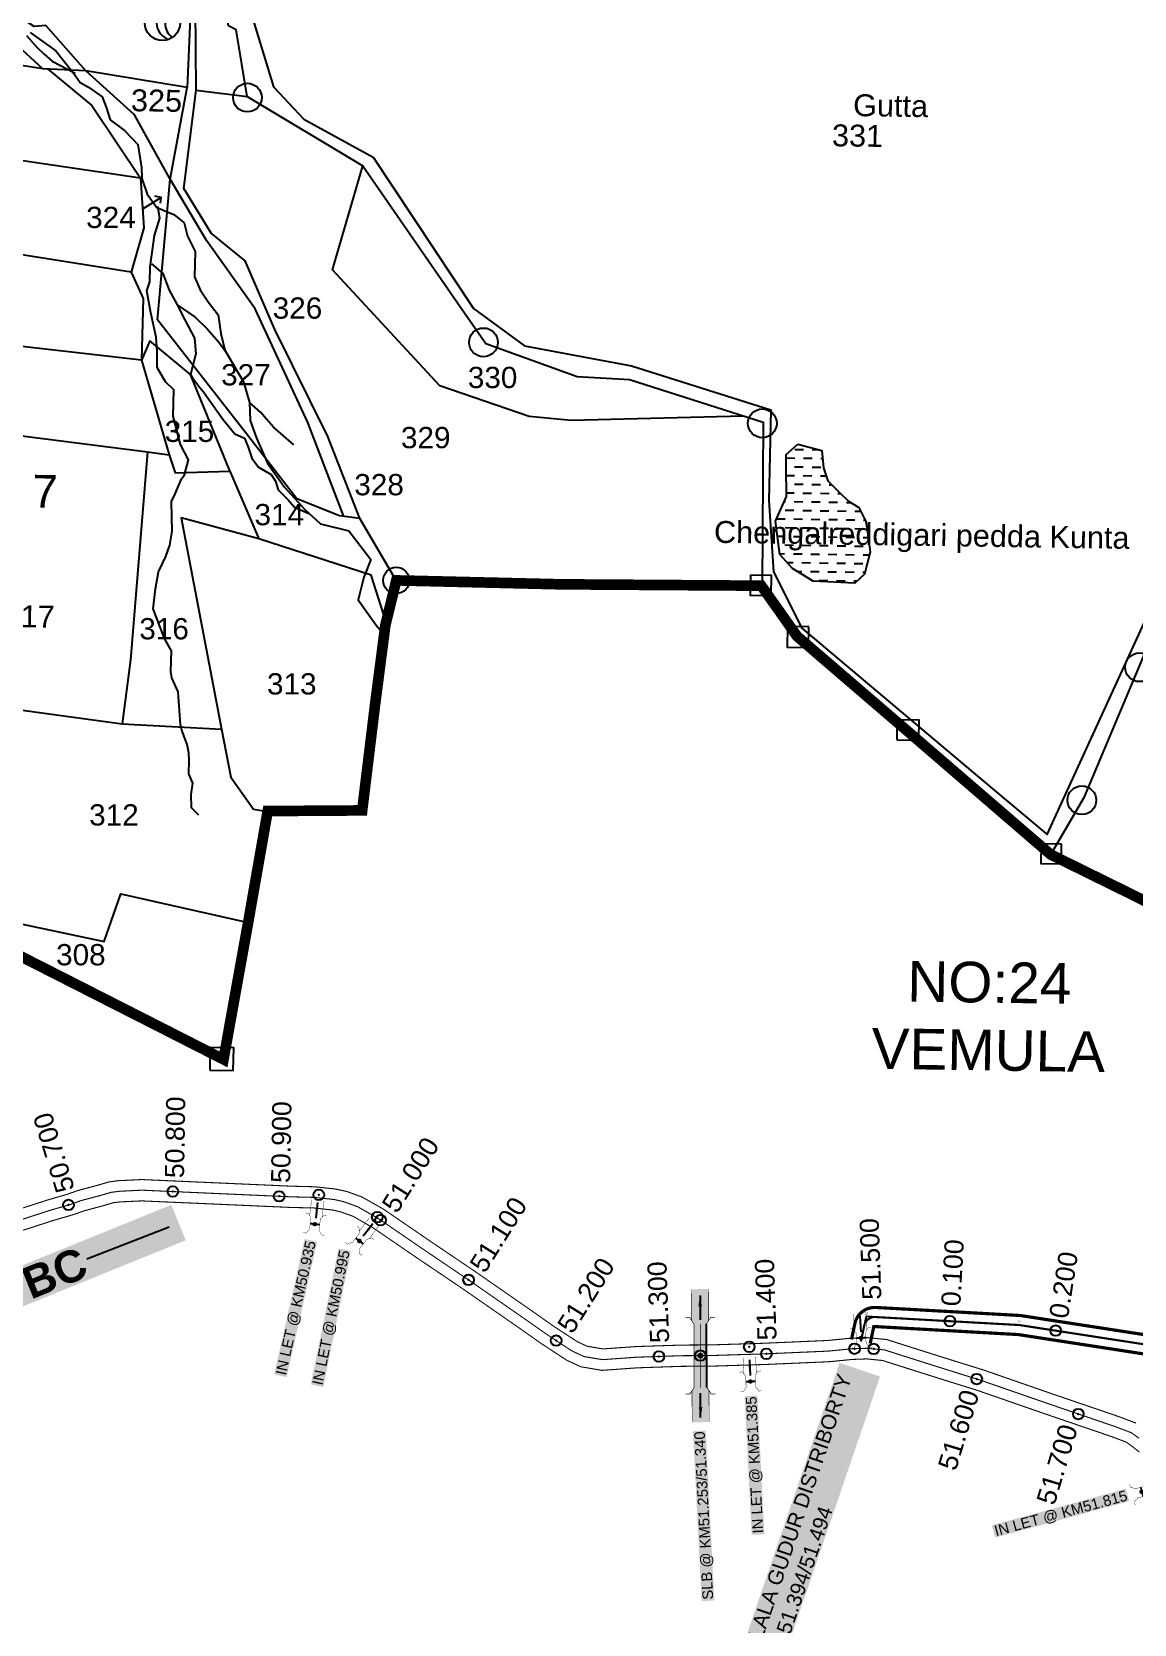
# Model space of a CAD drawing. Header units: inches. Extents: x 204181 to 273365, y 1587708 to 1600456.
# Drawn here: x 210124 to 211161, y 1592281 to 1593780 of the extents above; entities that cross this region are included whole.
import ezdxf
from ezdxf.enums import TextEntityAlignment as Align

# ---------------------------------------------------------------- set-up
doc = ezdxf.new("R2010")
doc.units = ezdxf.units.IN
doc.header["$LTSCALE"] = 15
doc.header["$MEASUREMENT"] = 0
doc.header["$PDMODE"] = 32
doc.header["$PDSIZE"] = 10
doc.linetypes.add('ACAD_ISO02W100', pattern=[15, 12, -3])
doc.linetypes.add('HIDDEN2', pattern=[0.1875, 0.125, -0.0625])
for name, color, linetype in [('BOUNDRY STONES', 240, 'Continuous'), ('CANAL1', 7, 'Continuous'), ('CSMark', 72, 'Continuous'), ('DIMENSION', 7, 'Continuous'), ('PAPER SIZE', 5, 'Continuous'), ('PLOT NOS', 7, 'Continuous'), ('PLOTS', 7, 'Continuous'), ('PLOTS NO', 7, 'Continuous'), ('ROADS', 1, 'Continuous'), ('SERIAL', 161, 'Continuous'), ('STREAMS', 4, 'Continuous'), ('STRUCTURE', 5, 'Continuous'), ('text2', 7, 'Continuous'), ('VILLAGE BOUNDRY', 5, 'Continuous'), ('wells', 7, 'Continuous')]:
    doc.layers.add(name, color=color, linetype=linetype)
doc.styles.add('FONT1', font='Arial')
doc.styles.add('FONT2', font='Times New Roman')
doc.styles.get("Standard").update_dxf_attribs({"font": 'arial.ttf'})
doc.dimstyles.get("Standard").update_dxf_attribs({"dimtxt": 0.18, "dimasz": 0.18, "dimexe": 0.18, "dimexo": 0.0625, "dimgap": 0.09, "dimtad": 0, "dimtih": 1, "dimtoh": 1, "dimdec": 4, "dimzin": 0, "dimdsep": 46, "dimtxsty": 'Standard', "dimcen": 0.09, "dimadec": 0, "dimazin": 0, "dimtfac": 1, "dimtdec": 4, "dimtofl": 0, "dimtmove": 0, "dimatfit": 3, "dimfxl": 1, "dimtolj": 1, "dimtzin": 0, "dimarcsym": 0})

# ---------------------------------------------------------------- blocks, each defined once
blk = doc.blocks.new('GGGGGFDGG')
at = {"layer": 'PLOTS NO', "color": 0}
for points in [[(17673.9, 8953.1), (17670.6, 8947.5), (17677, 8943.1)], [(17670.6, 8947.5), (17695.6, 8952)]]:
    blk.add_lwpolyline(points, dxfattribs=at)
blk = doc.blocks.new('OT')
at = {"layer": 'STRUCTURE', "color": 190}
for points, const_width in [([(769751.4, 1706595.8), (769729.4, 1706595.8)], 0.5), ([(769775.2, 1706601.8), (769775.2, 1706597.8), (769769.2, 1706593.8), (769761.8, 1706593.8), (769754.4, 1706593.8), (769748.4, 1706597.8), (769748.4, 1706601.8)], 0.5), ([(769761.8, 1706593.8), (769761.8, 1706581)], 2.5), ([(769751.4, 1706579), (769729.4, 1706579)], 0.5), ([(769748.4, 1706573), (769748.4, 1706577), (769754.4, 1706581), (769761.8, 1706581), (769761.8, 1706581), (769761.8, 1706581), (769769.2, 1706581), (769775.2, 1706577), (769775.2, 1706573)], 0.5)]:
    blk.add_lwpolyline(points, dxfattribs=dict(at, const_width=const_width))
at = {"layer": 'STRUCTURE', "color": 0}
blk.add_circle((769761.8, 1706587.4), 1.87, dxfattribs=at)
blk.add_leader([(769732.6, 1706587.4), (769753.8, 1706587.4)], dimstyle='Standard', override={"dimasz": 10, "dimgap": 0.09, "dimtad": 0}, dxfattribs=at)
blk = doc.blocks.new('DLB')
at = {"layer": 'STRUCTURE'}
h = blk.add_hatch(dxfattribs=at)
h.set_pattern_fill('DOTS', color=6, scale=20, angle=320.37224793, style=0)
h.paths.add_polyline_path([(769699.5, 1706950), (769699.5, 1706934), (769729.1, 1706934), (769732.1, 1706936), (769792.1, 1706936), (769795.1, 1706934), (769824.7, 1706934), (769824.7, 1706950), (769795.1, 1706950), (769792.1, 1706948), (769732.1, 1706948), (769729.1, 1706950)])
at = {"layer": 'STRUCTURE', "color": 6, "const_width": 0.628}
for points in [[(769726.1, 1706956), (769726.1, 1706952), (769732.1, 1706948), (769792.1, 1706948), (769798.1, 1706952), (769798.1, 1706956)], [(769726.1, 1706928), (769726.1, 1706932), (769732.1, 1706936), (769792.1, 1706936), (769798.1, 1706932), (769798.1, 1706928)], [(769732.1, 1706942), (769792.1, 1706942)]]:
    blk.add_lwpolyline(points, dxfattribs=at)
at = {"layer": 'STRUCTURE', "color": 6, "linetype": 'ACAD_ISO02W100', "ltscale": 0.5, "const_width": 0.5}
for points in [[(769699.5, 1706950), (769729.1, 1706950)], [(769795.1, 1706950), (769824.7, 1706950)], [(769699.5, 1706934), (769729.1, 1706934)], [(769795.1, 1706934), (769824.7, 1706934)]]:
    blk.add_lwpolyline(points, dxfattribs=at)
at = {"layer": 'STRUCTURE', "color": 6}
blk.add_lwpolyline([(769732.1, 1706936), (769792.1, 1706936)], dxfattribs=at)
blk.add_lwpolyline([(769732.1, 1706936), (769792.1, 1706936)], dxfattribs=at)
at = {"layer": 'STRUCTURE', "color": 0}
blk.add_circle((769762.1, 1706942), 1.8, dxfattribs=at)
for points in [[(769703.8, 1706942), (769726.7, 1706942)], [(769818.6, 1706942), (769795.7, 1706942)]]:
    blk.add_leader(points, dimstyle='Standard', override={"dimasz": 10, "dimgap": 0.09, "dimtad": 0}, dxfattribs=at)
blk = doc.blocks.new('PBC')
at = {"layer": 'STRUCTURE', "color": 5, "insert": (13.6, 8.7), "char_height": 30, "width": 181.057, "attachment_point": 1, "rotation": 325.6347, "bg_fill": 1, "box_fill_scale": 1.1, "bg_fill_color": 7, "bg_fill_true_color": 16777215, "bg_fill_transparency": 0}
blk.add_mtext('{\\fArial|b1|i0|c0|p34;\\C256;PBC}', dxfattribs=at)
at = {"layer": 'PAPER SIZE'}
blk.add_leader([(148.6, -102.5), (80.6, -54.7)], dimstyle='Standard', override={"dimasz": 40, "dimgap": 0.09, "dimtad": 0, "dimtfill": 2, "dimtfillclr": 5}, dxfattribs=at)

msp = doc.modelspace()

# ---------------------------------------------------------------- hatches: boundary and pattern name
at = {"layer": 'STREAMS'}
h = msp.add_hatch(dxfattribs=at)
h.set_pattern_fill('DASH', color=4, scale=65.545701, angle=-0.8391)
h.set_pattern_definition([(359.160902, (173525.9675, 1589467.357), (8.3123195, 8.0723486), [8.1932127, -8.1932127])])
h.paths.add_polyline_path([(210844.7, 1593391.6), (210861.2, 1593387.2), (210867.4, 1593385.6), (210868.8, 1593369.3), (210872.9, 1593356.9), (210884.2, 1593345.8), (210892.5, 1593337.7), (210902, 1593331.9), (210908.7, 1593318.6), (210911.4, 1593300), (210912.8, 1593289.8), (210907.3, 1593269.3), (210898.4, 1593260.7), (210859.2, 1593262.7), (210839.6, 1593274.4), (210827.9, 1593287.7), (210823.7, 1593319), (210834, 1593342.1), (210833.7, 1593370), (210833.6, 1593381.7)])

# ---------------------------------------------------------------- linework, layer by layer
at = {"layer": 'BOUNDRY STONES'}
for points in [[(210800.4, 1593268.6), (210819.7, 1593268.3), (210819.4, 1593248.9), (210800.1, 1593249.2)], [(210855.1, 1593219.5), (210834.9, 1593219.8), (210834.6, 1593200.5), (210854.8, 1593200.2)], [(210937.7, 1593113.3), (210958.4, 1593113), (210958.7, 1593131.7), (210937.9, 1593132)], [(211092.9, 1593015.1), (211073.6, 1593015.4), (211073.3, 1592996.7), (211092.6, 1592996.5)], [(210291.3, 1592802.3), (210313.5, 1592801.9), (210313.9, 1592823.3), (210291.6, 1592823.6)]]:
    msp.add_lwpolyline(points, close=True, dxfattribs=at)
for centre, radius in [((210326.8, 1593717.7), 13.5), ((210548.9, 1593487.3), 13.5), ((210811.3, 1593411.1), 13.5), ((210466.9, 1593263.3), 12.4), ((211166.2, 1593181.5), 13.5), ((211111.9, 1593056.4), 13.5)]:
    msp.add_circle(centre, radius, dxfattribs=at)
at = {"layer": 'CANAL1', "color": 1, "ltscale": 4, "const_width": 1}
for points in [[(210094.7, 1592665.9), (210138.6, 1592680.1), (210157.3, 1592685.5), (210167.1, 1592689), (210186.5, 1592694.2), (210196.7, 1592697.2), (210206.2, 1592698.4), (210207.4, 1592698.4), (210227.3, 1592699.4), (210288.2, 1592696.7), (210369.3, 1592693.1), (210390.3, 1592692.6), (210402, 1592691.3), (210410.1, 1592690.4), (210420.1, 1592688.2), (210434.8, 1592682.9), (210455, 1592671.4), (210496.6, 1592642.9), (210541.7, 1592612.4), (210596.3, 1592574.5), (210614.5, 1592561.6), (210637.2, 1592546.8), (210646.5, 1592542.5), (210661.4, 1592540), (210692.5, 1592542.2), (210735, 1592543.6), (210764.1, 1592543.8), (210812.1, 1592545.3), (210872.1, 1592547.9), (210894.8, 1592550.1), (210910.3, 1592550.6), (210928.4, 1592548.8), (210978.1, 1592533), (211019.8, 1592520), (211083.4, 1592497.9), (211146.9, 1592476.2), (211163, 1592470.1)], [(210101.1, 1592646.9), (210144.5, 1592661), (210163.5, 1592666.5), (210173, 1592669.9), (210191.9, 1592675), (210200.7, 1592677.6), (210207.3, 1592678.4), (210207.7, 1592678.4), (210227.3, 1592679.3), (210287.3, 1592676.7), (210368.6, 1592673.1), (210388.9, 1592672.7), (210399.8, 1592671.5), (210406.9, 1592670.7), (210414.6, 1592669), (210426.4, 1592664.7), (210444.4, 1592654.4), (210485.4, 1592626.3), (210530.4, 1592595.9), (210584.8, 1592558.1), (210603.2, 1592545.1), (210627.5, 1592529.2), (210640.5, 1592523.2), (210660.4, 1592519.8), (210693.6, 1592522.2), (210735.3, 1592523.6), (210764.5, 1592523.8), (210812.9, 1592525.3), (210873.5, 1592527.9), (210896.1, 1592530.1), (210909.6, 1592530.6), (210924.4, 1592529.1), (210972, 1592514), (211013.5, 1592501), (211076.9, 1592479), (211140.1, 1592457.4), (211153.6, 1592452.3), (211159.8, 1592447.9), (211166.1, 1592442.8)]]:
    msp.add_lwpolyline(points, dxfattribs=at)
at = {"layer": 'CANAL1', "color": 1, "linetype": 'HIDDEN2', "ltscale": 4, "const_width": 1}
msp.add_lwpolyline([(210097.9, 1592656.4), (210141.6, 1592670.6), (210160.4, 1592676), (210170, 1592679.5), (210189.2, 1592684.6), (210198.7, 1592687.4), (210206.8, 1592688.4), (210207.5, 1592688.4), (210227.3, 1592689.4), (210287.7, 1592686.7), (210368.9, 1592683.1), (210389.6, 1592682.6), (210400.9, 1592681.4), (210408.5, 1592680.6), (210417.3, 1592678.6), (210430.6, 1592673.8), (210449.7, 1592662.9), (210491, 1592634.6), (210534.9, 1592604.9), (210536, 1592604.2), (210590.5, 1592566.3), (210608.9, 1592553.4), (210617.3, 1592547.8), (210632.3, 1592538), (210643.5, 1592532.8), (210660.9, 1592529.9), (210693, 1592532.2), (210735.1, 1592533.6), (210764.3, 1592533.8), (210812.5, 1592535.3), (210872.8, 1592537.9), (210895.5, 1592540.1), (210910, 1592540.6), (210926.4, 1592539), (210975.1, 1592523.5), (211016.7, 1592510.5), (211080.2, 1592488.5), (211143.5, 1592466.8), (211158.3, 1592461.2), (211165.8, 1592455.9)], dxfattribs=at)
at = {"layer": 'CANAL1', "color": 200, "linetype": 'ByBlock', "ltscale": 40, "const_width": 3}
msp.add_lwpolyline([(210895.2, 1592548.9), (210898.4, 1592564, -0.369754), (210918.1, 1592579), (211053, 1592571.5, -0.024486), (211054.9, 1592571.3), (211199.8, 1592548.9)], format="xyb", dxfattribs=at)
at = {"layer": 'CANAL1', "color": 1, "linetype": 'HIDDEN2', "ltscale": 5, "const_width": 2}
msp.add_lwpolyline([(210904, 1592547), (210907.2, 1592562.1, -0.369754), (210917.6, 1592570), (211052.5, 1592562.5, -0.024486), (211053.5, 1592562.4), (211198.5, 1592540)], format="xyb", dxfattribs=at)
at = {"layer": 'CANAL1', "color": 200, "linetype": 'ByBlock', "ltscale": 40, "const_width": 3}
msp.add_lwpolyline([(210912.8, 1592545.1), (210916.2, 1592561.1), (211052.1, 1592553.5), (211197.2, 1592531.1)], dxfattribs=at)
at = {"layer": 'CSMark', "linetype": 'Continuous'}
for p in [(210987.8, 1592566.1), (211087.3, 1592557.2)]:
    msp.add_point(p, dxfattribs=at)
at = {"layer": 'PLOTS'}
for points in [[(210326.7, 1593718.7), (210316.3, 1593781.6), (210308.9, 1593785.1), (210279.8, 1593952.3), (210255.5, 1594156.2), (210245, 1594243.7), (210287, 1594408), (210280.8, 1594409.6), (210212.2, 1594301.6)], [(210278.6, 1593724.8), (210278.1, 1593802.5), (210251.8, 1593926.2), (210228.4, 1594078.3), (210212.7, 1594216.4), (210209.9, 1594236.5), (210212.3, 1594253.6), (210212.2, 1594301.6), (210196.8, 1594301.6)], [(210466.9, 1593263.3), (210432.7, 1593321.6), (210413.6, 1593324), (210373.4, 1593340.1), (210328, 1593398.4), (210242.3, 1593508.4), (210247.3, 1593563.9), (210254.2, 1593641), (210220.6, 1593701.3), (210174.7, 1593743), (210137, 1593785.6), (210126.3, 1593784.6), (210114.3, 1593792.5), (210106.2, 1593879.5), (210113.9, 1593889.6), (210130.2, 1593931), (210246.9, 1593918.4), (210272.9, 1593792.5), (210270.1, 1593727.1), (210174.7, 1593743), (210134.3, 1593744.8), (209965.6, 1593771.1)], [(210088.8, 1593938.4), (210078.7, 1593889.6), (210079.4, 1593794.9), (210134.3, 1593744.8)], [(210217.5, 1593553.5), (209875.2, 1593607.5), (209800.5, 1593612.9), (209840.3, 1593734.9)], [(210138.8, 1593744.6), (210180.4, 1593710.2), (210226.3, 1593642), (210229.5, 1593595), (210217.5, 1593553.5), (210228.8, 1593528.6), (210227.3, 1593470.7), (210253.2, 1593381.5)], [(210417.6, 1593323.5), (210383.8, 1593411.8), (210334.2, 1593518.8), (210288.2, 1593583.2), (210254.2, 1593641), (210270.1, 1593727.1)], [(210432.7, 1593321.6), (210402.5, 1593398.8), (210352.7, 1593499.5), (210324.7, 1593564.1), (210292.6, 1593590.1), (210266.9, 1593632), (210278.6, 1593724.8), (210326.7, 1593718.7), (210435.5, 1593653.4), (210524, 1593525.6), (210551.2, 1593486.3), (210637, 1593455.1), (210686.3, 1593452.3), (210812.2, 1593412.1), (210811.1, 1593258.3)], [(210226.3, 1593642), (209883.2, 1593692.2)], [(210793.6, 1593418), (210631.4, 1593413.9), (210591.9, 1593417.5), (210507.8, 1593446.4), (210406.8, 1593555.7), (210435.5, 1593653.4)], [(210227.3, 1593470.7), (210065, 1593489.1), (210006.4, 1593502.5), (209779.9, 1593524.1)], [(210310.2, 1593366.5), (210273.1, 1593457.2), (210235, 1593488.8), (210227.3, 1593470.7)], [(210035.5, 1593409.3), (210232.8, 1593384.2), (210216.7, 1593188.6), (210208.9, 1593128.3)], [(210232.8, 1593384.2), (210253.2, 1593381.5), (210258.9, 1593364.5), (210310.3, 1593366.2), (210337.4, 1593302.3), (210264.6, 1593322.3), (210302.3, 1593123.3)], [(211082.6, 1593005.3), (211114.4, 1593059.7), (211199.5, 1593261.7), (211245.9, 1593377.2)], [(210457.3, 1593223.9), (210443.1, 1593268.3), (210337.4, 1593302.3)], [(210048.4, 1593150.2), (210208.9, 1593128.3), (210302.3, 1593123.3), (210311.1, 1593078), (210332.4, 1593048.1), (210345.8, 1593045.7)], [(209925.5, 1593003.9), (210000.2, 1593002.5), (210085.7, 1592992.4), (210104.7, 1592942), (210191.9, 1592923.3), (210207.6, 1592968.2), (210327.5, 1592941.3)]]:
    msp.add_lwpolyline(points, dxfattribs=at)
at = {"layer": 'ROADS', "color": 1}
msp.add_lwpolyline([(210310.7, 1593861.7), (210351.4, 1593727.7), (210379.9, 1593697.3), (210445.1, 1593661.6), (210501.8, 1593576.1), (210539.4, 1593519.3), (210587.4, 1593484), (210688.2, 1593465.2), (210819.2, 1593423.8), (210817.4, 1593338.6), (210821.8, 1593271.4), (210848.4, 1593218.4), (211019.4, 1593074.4), (211079.3, 1593024.1), (211198, 1593283.5), (211242.8, 1593397), (211350, 1593585.1), (211423, 1593739.7), (211175.9, 1593831.7)], dxfattribs=at)
at = {"layer": 'STREAMS'}
msp.add_lwpolyline([(210122.4, 1593778.8), (210146.6, 1593761.6), (210163.6, 1593740.5), (210169.4, 1593731.9), (210177.2, 1593727.6), (210190.1, 1593718.5), (210193.9, 1593708.8), (210197.6, 1593696.8), (210211.3, 1593686.7), (210223.7, 1593673.6), (210227.3, 1593652), (210227.4, 1593641.6), (210232.5, 1593626.7), (210241.5, 1593614.2), (210257.7, 1593607.7), (210267.3, 1593599.8), (210270.3, 1593587.3), (210277.5, 1593572.7), (210277.1, 1593549.1), (210282.5, 1593536.8), (210289.9, 1593525.4), (210299.2, 1593513.3), (210301.9, 1593495.6), (210305.7, 1593480.1), (210323, 1593450.3), (210328.9, 1593430.7), (210329.4, 1593413.8), (210335.4, 1593397.1), (210345.8, 1593373.7), (210361.7, 1593351), (210380.9, 1593330.1), (210395.5, 1593316.6), (210422.3, 1593310), (210442.9, 1593282.8), (210436.4, 1593266.3), (210430.9, 1593245), (210447.9, 1593221), (210455.9, 1593212)], dxfattribs=at)
at = {"layer": 'STREAMS', "color": 4}
for points in [[(210119, 1593776), (210128.7, 1593765), (210135.7, 1593758.5), (210143.2, 1593752), (210164.6, 1593740.6)], [(210281, 1593042.4), (210274.2, 1593049.2), (210274, 1593061.9), (210275.5, 1593072.4), (210271.8, 1593081.1), (210272, 1593093.8), (210271.7, 1593101.1), (210270.1, 1593108.9), (210267.2, 1593116.4), (210265, 1593122.2), (210263.9, 1593127.7), (210261.5, 1593158.5), (210255.8, 1593171.6), (210254.7, 1593177.7), (210255.4, 1593197), (210248.7, 1593208.6), (210238, 1593236.4), (210240.4, 1593255.5), (210243.1, 1593271.3), (210250, 1593285.9), (210253.8, 1593296.4), (210256.1, 1593309.5), (210255.7, 1593322.5), (210255.3, 1593337.4), (210258.7, 1593344.6), (210264.8, 1593358.9), (210267.7, 1593362.7), (210271.4, 1593376.9), (210264, 1593391.3), (210257.1, 1593418), (210257.5, 1593442.6), (210249.7, 1593450.1), (210241.9, 1593463.6), (210241.9, 1593478.6), (210240.8, 1593492.2), (210236, 1593515.2), (210232.1, 1593535.8), (210235.1, 1593544.4), (210235.3, 1593558.5), (210239.5, 1593587.8), (210244.3, 1593604.1), (210242.6, 1593615.3)], [(210236.7, 1593561.3), (210247.2, 1593552), (210253.3, 1593536.5), (210260.7, 1593522.5), (210277.5, 1593511), (210289.2, 1593499.7), (210299.9, 1593487.5), (210306.8, 1593478.1)], [(210260.9, 1593521.9), (210268.2, 1593508), (210276.9, 1593491.3), (210278.4, 1593476.4), (210273.1, 1593457.2), (210275, 1593454), (210281.9, 1593444.8), (210285.5, 1593440.7), (210303.6, 1593414.9), (210314.9, 1593401.3), (210324.2, 1593397), (210327.5, 1593388.6), (210331, 1593378.4), (210337.2, 1593369.9), (210349.3, 1593362.9), (210353.2, 1593356.8), (210355.6, 1593348.4), (210365.2, 1593339.1), (210371.2, 1593332.3), (210384.6, 1593326.2)], [(210370.6, 1593390.9), (210358.1, 1593401.6), (210351.3, 1593407.4), (210344.8, 1593415), (210339.1, 1593421.6), (210328.9, 1593430.7)], [(210844.7, 1593391.6), (210861.2, 1593387.2), (210867.4, 1593385.6), (210868.8, 1593369.3), (210872.9, 1593356.9), (210884.2, 1593345.8), (210892.5, 1593337.7), (210902, 1593331.9), (210908.7, 1593318.6), (210911.4, 1593300), (210912.8, 1593289.8), (210907.3, 1593269.3), (210898.4, 1593260.7), (210859.2, 1593262.7), (210839.6, 1593274.4), (210827.9, 1593287.7), (210823.7, 1593319), (210834, 1593342.1), (210833.7, 1593370), (210833.6, 1593381.7), (210844.7, 1593391.6)]]:
    msp.add_lwpolyline(points, dxfattribs=at)
at = {"layer": 'text2', "linetype": 'Continuous'}
msp.add_lwpolyline([(211532, 1593784), (211731, 1593490), (211785, 1593446.8), (211990, 1593249.2), (212223.5, 1593096), (212268, 1593058.5), (212448, 1592850.5), (212561, 1592796.5), (212519.5, 1592688), (212485, 1592660.2), (212451, 1592624.5), (212306.5, 1592606), (212206, 1592616.5), (212150, 1592654.5), (211977.5, 1592717), (211833, 1592555.5), (211755.5, 1592478), (211630.5, 1592471), (211498, 1592495.5), (211198.5, 1592540), (211053, 1592562.5), (210909, 1592570.5), (210904, 1592547)], dxfattribs=at)
at = {"layer": 'text2', "color": 3, "linetype": 'Continuous'}
for p in [(210256.7, 1592688.1), (210356.7, 1592683.6), (210158.5, 1592675.5), (210452.1, 1592661.2), (210534.9, 1592604.9), (210714, 1592532.9), (210815.1, 1592535.4), (210916.1, 1592540), (211013, 1592511.6), (211108.6, 1592478.7)]:
    msp.add_point(p, dxfattribs=at)
at = {"layer": 'text2'}
for p in [(210394, 1592685, 72), (210449, 1592664, 73), (210534.9, 1592605), (210617.3, 1592547.8), (210753, 1592533.7), (210799, 1592542, 77), (210898.1, 1592540.2)]:
    msp.add_point(p, dxfattribs=at)
at = {"layer": 'VILLAGE BOUNDRY', "color": 5, "linetype": 'HIDDEN2', "ltscale": 20, "const_width": 10}
msp.add_lwpolyline([(211221, 1592937.1), (211082.6, 1593005.3), (210948.4, 1593121), (210844, 1593210.7), (210810.3, 1593258.3), (210621.7, 1593259.6), (210466.9, 1593263.3), (210456.6, 1593221.1), (210446.9, 1593146.2), (210434.8, 1593046.8), (210345.9, 1593046.2), (210327.5, 1592941.3), (210304.3, 1592812.5), (210091.9, 1592920.5)], dxfattribs=at)
at = {"layer": 'wells', "color": 0}
msp.add_circle((210246.9, 1593787.9), 16.5, dxfattribs=at)
for centre, start, end in [((210257.8, 1593788.1), 110.3257, 251.749), ((210265.8, 1593787.7), 124.2495, 234.5132)]:
    msp.add_arc(centre, 16.5, start, end, dxfattribs=at)

# ---------------------------------------------------------------- block references
at = {"layer": 'PAPER SIZE', "rotation": 56.47926287122328}
msp.add_blockref('PBC', (210085.6, 1592587.4, -8), dxfattribs=at)
at = {"layer": 'PLOTS NO', "xscale": 0.819321265613961, "yscale": 0.819321265613961, "zscale": 0.819321265613961, "rotation": 201.5612750997065}
msp.add_blockref('GGGGGFDGG', (221016.5, 1605762), dxfattribs=at)
at = {"layer": 'STRUCTURE', "color": 0}
for p, xscale, yscale, zscale, rotation in [((-911029.2, 2270783.8, 72), 0.7, 0.7, 0.7, 263.1164099176767), ((-411510.6, 2746168.4, 73), 0.7, 0.7, 0.7, 232.6099648118131), ((-1009508.8, 2070074.5), 0.7000000000000005, 0.7000000000000005, 0.7000000000000005, 272.9084585198758), ((-1009612.7, 2070033.5, 77), 0.7000000000000005, 0.7000000000000005, 0.7000000000000005, 272.9084585198758), ((417061.6, 2886640.8, 79), 0.7, 0.7, 0.7, 195.2387712588895)]:
    msp.add_blockref('OT', p, dxfattribs=dict(at, xscale=xscale, yscale=yscale, zscale=zscale, rotation=rotation))
at = {"layer": 'STRUCTURE', "color": 0, "rotation": 90.26832751339036}
msp.add_blockref('DLB', (1921281.2, 830773.9), dxfattribs=at)

# ---------------------------------------------------------------- texts
at = {"layer": 'CSMark', "color": 1}
for s, rotation, p in [('50.800', 89.0389, (210258.1, 1592700.7)), ('50.900', 89.0389, (210358, 1592696.2)), ('50.700', 107.0318, (210155.9, 1592687.9)), ('51.000', 57.9719, (210459.8, 1592671.3)), ('51.100', 57.9719, (210542.5, 1592615)), ('51.500', 92.0034, (210914.4, 1592586.2)), ('51.200', 57.9719, (210624.9, 1592557.9)), ('51.400', 92.0034, (210815.8, 1592548)), ('51.300', 92.0034, (210714.7, 1592545.5)), ('51.600', 73.0792, (210984.7, 1592427)), ('51.700', 73.0792, (211077.4, 1592394.5))]:
    msp.add_text(s, height=18, rotation=rotation, dxfattribs=at).set_placement(p, align=Align.MIDDLE_LEFT)
at = {"layer": 'CSMark', "color": 1, "linetype": 'Continuous', "style": 'FONT1'}
for s, rotation, p in [('0.100', 86.8202, (210992, 1592643.1)), ('0.200', 81.2095, (211099.5, 1592631.3))]:
    msp.add_text(s, height=18, rotation=rotation, dxfattribs=at).set_placement(p, align=Align.MIDDLE_RIGHT)
at = {"layer": 'DIMENSION', "color": 1, "insert": (211025.2, 1592904.1), "char_height": 38.244, "width": 468.998, "attachment_point": 2, "rotation": 359.1609}
msp.add_mtext('\\pxqc;NO:24\\PVEMULA ', dxfattribs=at)
at = {"layer": 'PLOT NOS'}
for s, p in [('324', (210175.1, 1593594.9)), ('326', (210350.6, 1593509.6)), ('327', (210302.1, 1593446.8)), ('330', (210534.2, 1593444.3)), ('315', (210249, 1593393.6)), ('329', (210471.3, 1593387.7)), ('328', (210427.4, 1593343.4)), ('314', (210333.5, 1593315.2)), ('316', (210225.1, 1593207.8)), ('313', (210345.2, 1593155.9)), ('312', (210177.9, 1593032.6)), ('308', (210146.8, 1592901))]:
    msp.add_text(s, height=20, dxfattribs=at).set_placement(p)
at = {"layer": 'PLOTS NO'}
for s, height, p in [('325', 20.63, (210217.1, 1593704.9)), ('Gutta', 20.63, (210896.6, 1593700.3)), ('331', 20.63, (210876.7, 1593671.9)), ('7', 30.8, (210124.3, 1593331.9)), ('Chengalreddigari pedda Kunta', 20.633, (210765.7, 1593298.7)), ('317', 20.63, (210097.3, 1593219.5))]:
    msp.add_text(s, height=height, rotation=359.1609, dxfattribs=at).set_placement(p)
at = {"layer": 'SERIAL', "color": 2, "style": 'FONT2'}
for s, p in [('21', (210909, 1592572)), ('22', (211053, 1592564)), ('20', (210904, 1592548))]:
    msp.add_text(s, height=2, dxfattribs=at).set_placement(p, align=Align.BOTTOM_CENTER)
at = {"layer": 'STRUCTURE', "color": 5, "attachment_point": 1, "bg_fill": 1, "box_fill_scale": 1.1, "bg_fill_color": 7, "bg_fill_true_color": 16777215, "bg_fill_transparency": 0}
for s, insert, char_height, width, rotation in [('IN LET @ KM50.935', (210353.2, 1592516.8, 72), 10, 128.64, 77.3212), ('IN LET @ KM50.995', (210387.6, 1592507.3, 73), 10, 128.64, 78.4857), (' GOLLALA GUDUR DISTRIBORTY @ KM 51.394/51.494', (210782.7, 1592225.7), 14, 316.403, 71.1578), ('IN LET @ KM51.385', (210802.2, 1592366.1, 77), 10, 128.64, 92.9085), ('SLB @ KM51.253/51.340', (210755.1, 1592303.7, 77), 10, 158.074, 92.9085), ('IN LET @ KM51.815', (211028.5, 1592373.3, 79), 10, 128.64, 15.2388)]:
    msp.add_mtext(s, dxfattribs=dict(at, insert=insert, char_height=char_height, width=width, rotation=rotation))

doc.saveas('drawing.dxf')
